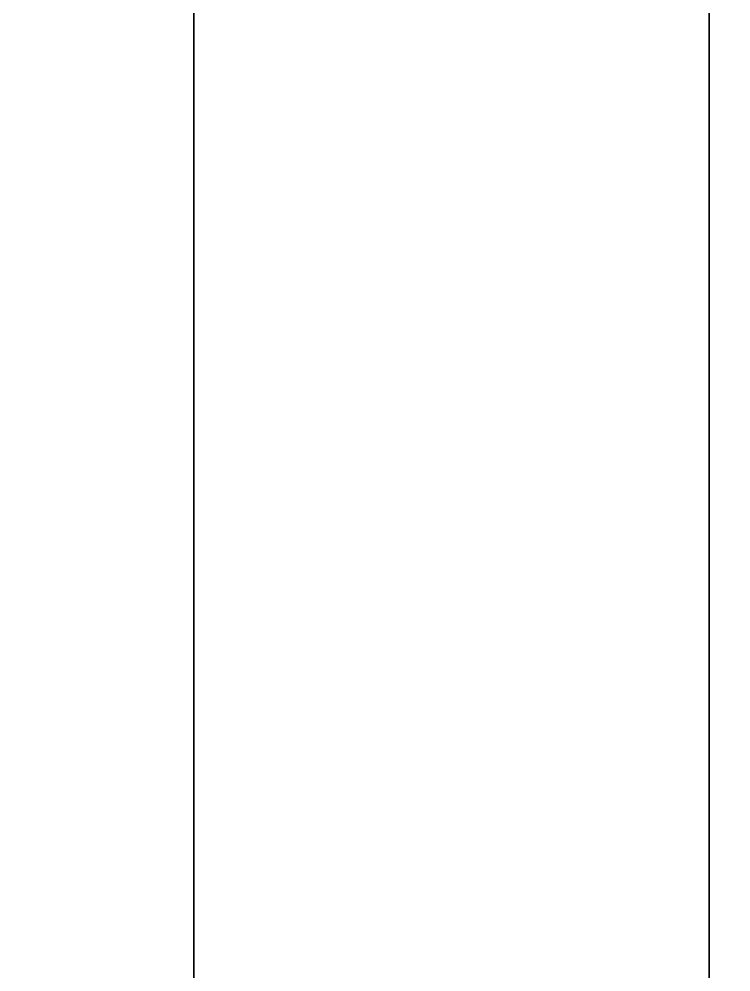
# Model space of a CAD drawing. Extents: x -100 to 2892, y -123 to 2616.
# Drawn here: x 1239.89 to 1264.76, y 2046.83 to 2080.12 of the extents above; entities that cross this region are included whole.
import ezdxf

# ---------------------------------------------------------------- set-up
doc = ezdxf.new("R2010")
doc.units = 0
for name, color, linetype in [('LAYER0', 7, 'CONTINUOUS'), ('LAYER103', 7, 'CONTINUOUS'), ('LAYER117', 7, 'CONTINUOUS'), ('LAYER255', 7, 'CONTINUOUS'), ('LAYER256', 7, 'CONTINUOUS'), ('LAYER89', 7, 'CONTINUOUS'), ('LAYER92', 7, 'CONTINUOUS'), ('LAYER97', 7, 'CONTINUOUS')]:
    doc.layers.add(name, color=color, linetype=linetype)

msp = doc.modelspace()

# ---------------------------------------------------------------- linework, layer by layer
at = {"layer": 'LAYER0', "invisible_edges": 1}
for points in [[(2892.49, 2616, -5), (-100, -100.32, -5), (-100, 2616, -5), (2892.49, 2616, -5)], [(-100, -100.32, -5), (2892.49, 2616, -5), (2892.49, -100.32, -5), (-100, -100.32, -5)], [(2892.49, -100.32), (-100, 2616), (-100, -100.32), (2892.49, -100.32)], [(-100, 2616), (2892.49, -100.32), (2892.49, 2616), (-100, 2616)]]:
    msp.add_3dface(points, dxfattribs=at)
at = {"layer": 'LAYER103', "invisible_edges": 1}
for points in [[(477, 2471.4, 866), (1264, 1996, 866), (1264, 2471.4, 866), (477, 2471.4, 866)], [(1264, 1996, 866), (477, 2471.4, 866), (477, 1996, 866), (1264, 1996, 866)], [(477, 1996, 848), (1264, 2471.4, 848), (1264, 1996, 848), (477, 1996, 848)], [(1264, 2471.4, 848), (477, 1996, 848), (477, 2471.4, 848), (1264, 2471.4, 848)], [(1264, 2471.4, 848), (1264, 1996, 866), (1264, 1996, 848), (1264, 2471.4, 848)], [(1264, 1996, 866), (1264, 2471.4, 848), (1264, 2471.4, 866), (1264, 1996, 866)]]:
    msp.add_3dface(points, dxfattribs=at)
at = {"layer": 'LAYER117', "invisible_edges": 1}
for points in [[(477, 2471.4, 1984), (1264, 1996, 1984), (1264, 2471.4, 1984), (477, 2471.4, 1984)], [(1264, 1996, 1984), (477, 2471.4, 1984), (477, 1996, 1984), (1264, 1996, 1984)], [(477, 1996, 1966), (1264, 2471.4, 1966), (1264, 1996, 1966), (477, 1996, 1966)], [(1264, 2471.4, 1966), (477, 1996, 1966), (477, 2471.4, 1966), (1264, 2471.4, 1966)], [(1264, 2471.4, 1966), (1264, 1996, 1984), (1264, 1996, 1966), (1264, 2471.4, 1966)], [(1264, 1996, 1984), (1264, 2471.4, 1966), (1264, 2471.4, 1984), (1264, 1996, 1984)]]:
    msp.add_3dface(points, dxfattribs=at)
at = {"layer": 'LAYER255', "invisible_edges": 1}
for points in [[(1228, 2414, 98), (1246, 2014, 98), (1228, 2014, 98), (1228, 2414, 98)], [(1246, 2014, 98), (1228, 2414, 98), (1246, 2414, 98), (1246, 2014, 98)], [(1246, 2414, 848), (1228, 2014, 848), (1246, 2014, 848), (1246, 2414, 848)], [(1228, 2014, 848), (1246, 2414, 848), (1228, 2414, 848), (1228, 2014, 848)], [(1246, 2414, 848), (1246, 2014, 98), (1246, 2414, 98), (1246, 2414, 848)], [(1246, 2014, 98), (1246, 2414, 848), (1246, 2014, 848), (1246, 2014, 98)]]:
    msp.add_3dface(points, dxfattribs=at)
at = {"layer": 'LAYER256', "invisible_edges": 1}
for points in [[(1246, 2094, 98), (1264, 2014, 98), (1246, 2014, 98), (1246, 2094, 98)], [(1264, 2014, 98), (1246, 2094, 98), (1264, 2094, 98), (1264, 2014, 98)], [(1264, 2094, 848), (1246, 2014, 848), (1264, 2014, 848), (1264, 2094, 848)], [(1246, 2014, 848), (1264, 2094, 848), (1246, 2094, 848), (1246, 2014, 848)], [(1246, 2014, 848), (1246, 2094, 98), (1246, 2014, 98), (1246, 2014, 848)], [(1246, 2094, 98), (1246, 2014, 848), (1246, 2094, 848), (1246, 2094, 98)], [(1264, 2094, 848), (1264, 2014, 98), (1264, 2094, 98), (1264, 2094, 848)], [(1264, 2014, 98), (1264, 2094, 848), (1264, 2014, 848), (1264, 2014, 98)]]:
    msp.add_3dface(points, dxfattribs=at)
at = {"layer": 'LAYER89', "invisible_edges": 1}
for points in [[(1264, 2496), (1264, 1936, 2540), (1264, 2496, 2540), (1264, 2496)], [(1264, 1936, 2540), (1264, 2496), (1264, 1936), (1264, 1936, 2540)], [(1264, 2496), (1282, 1936), (1264, 1936), (1264, 2496)], [(1282, 1936), (1264, 2496), (1282, 2496), (1282, 1936)], [(1282, 2496, 2540), (1264, 1936, 2540), (1282, 1936, 2540), (1282, 2496, 2540)], [(1264, 1936, 2540), (1282, 2496, 2540), (1264, 2496, 2540), (1264, 1936, 2540)]]:
    msp.add_3dface(points, dxfattribs=at)
at = {"layer": 'LAYER92', "invisible_edges": 1}
for points in [[(1264, 2496, 80), (477, 1936, 80), (477, 2496, 80), (1264, 2496, 80)], [(477, 1936, 80), (1264, 2496, 80), (1264, 1936, 80), (477, 1936, 80)], [(1264, 1936, 98), (477, 2496, 98), (477, 1936, 98), (1264, 1936, 98)], [(477, 2496, 98), (1264, 1936, 98), (1264, 2496, 98), (477, 2496, 98)], [(1264, 2496, 80), (1264, 1936, 98), (1264, 1936, 80), (1264, 2496, 80)], [(1264, 1936, 98), (1264, 2496, 80), (1264, 2496, 98), (1264, 1936, 98)]]:
    msp.add_3dface(points, dxfattribs=at)
at = {"layer": 'LAYER97', "invisible_edges": 1}
for points in [[(477, 2496, 2539), (1264, 1936, 2539), (1264, 2496, 2539), (477, 2496, 2539)], [(1264, 1936, 2539), (477, 2496, 2539), (477, 1936, 2539), (1264, 1936, 2539)], [(477, 1936, 2521), (1264, 2496, 2521), (1264, 1936, 2521), (477, 1936, 2521)], [(1264, 2496, 2521), (477, 1936, 2521), (477, 2496, 2521), (1264, 2496, 2521)], [(1264, 2496, 2521), (1264, 1936, 2539), (1264, 1936, 2521), (1264, 2496, 2521)], [(1264, 1936, 2539), (1264, 2496, 2521), (1264, 2496, 2539), (1264, 1936, 2539)]]:
    msp.add_3dface(points, dxfattribs=at)

doc.saveas('drawing.dxf')
